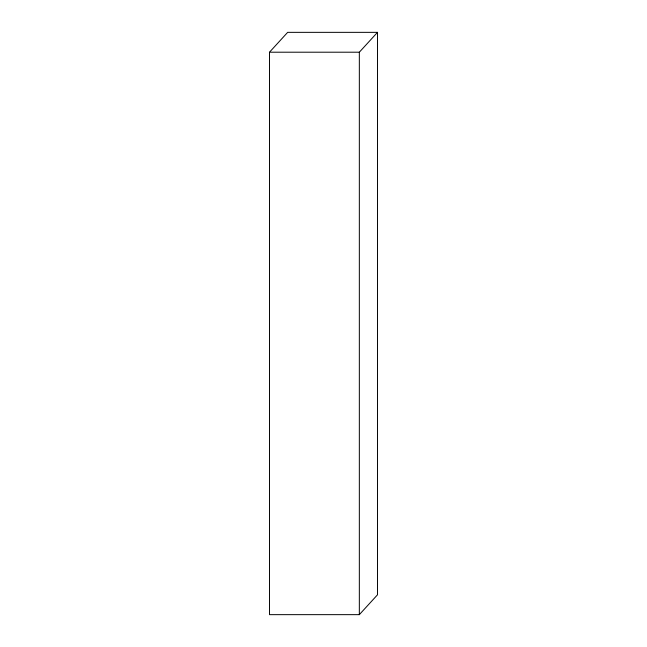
<?xml version="1.0" encoding="UTF-8"?>
<svg xmlns="http://www.w3.org/2000/svg" width="647" height="647" viewBox="0 0 647 647"><rect width="100%" height="100%" fill="white"/><g stroke="black" fill="none" stroke-linecap="round" stroke-linejoin="round"><path stroke-width="0.97" d="M269.5 52.205L269.5 614.65L359.336 614.65L377.5 594.795L377.5 32.35L287.664 32.35L269.5 52.205L359.336 52.205L377.5 32.35M359.336 52.205L359.336 614.65"/></g></svg>
